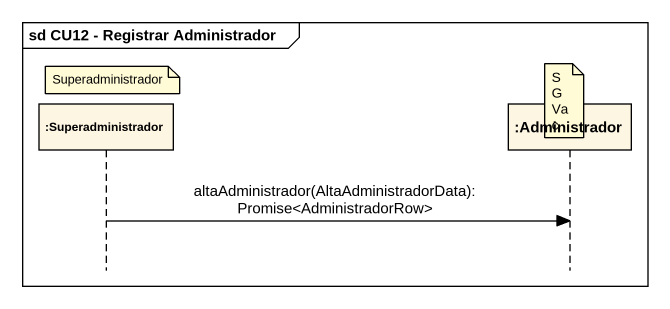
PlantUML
@startuml
mainframe sd CU12 - Registrar Administrador
hide footbox
participant ":Superadministrador" as Superadministrador
participant ":Administrador" as Administrador

note over Superadministrador : Superadministrador
note over Administrador : SGVac
Superadministrador -> Administrador : altaAdministrador(AltaAdministradorData): Promise<AdministradorRow>
@enduml
